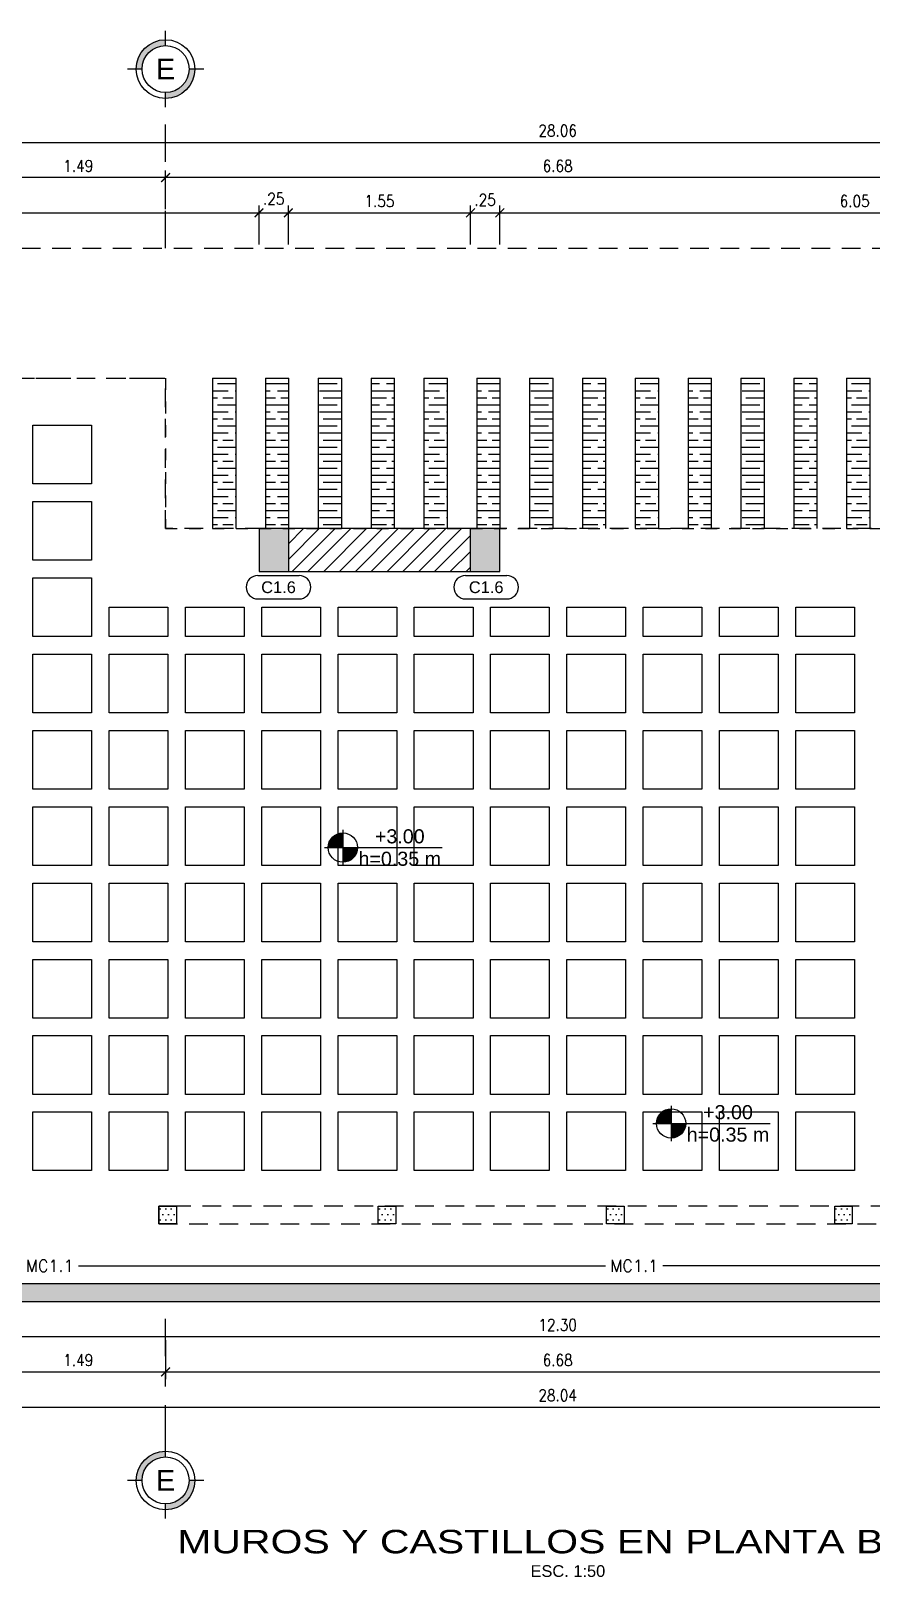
# Model space of a CAD drawing. Header units: millimetres. Extents: x -4.2 to 48.5, y -2.4 to 11.4.
# Drawn here: x 4.59 to 11.75, y -2.42 to 10.75 of the extents above; entities that cross this region are included whole.
import ezdxf
from ezdxf.enums import TextEntityAlignment as Align

# ---------------------------------------------------------------- set-up
doc = ezdxf.new("R2010")
doc.units = ezdxf.units.MM
doc.header["$LTSCALE"] = 0.05
for name, pattern in [('DASHDOT2', [12.7, 6.35, -3.175, 0, -3.175]), ('HIDDEN2', [4.7625, 3.175, -1.5875]), ('PLANTA BAJA$0$Proyecciones', [0.003, 0.002, -0.001])]:
    doc.linetypes.add(name, pattern=pattern)
for name, color, linetype in [('ACHURADO', 1, 'Continuous'), ('ACOTADO', 2, 'Continuous'), ('CANT_INVIS', 2, 'HIDDEN2'), ('EJES', 1, 'DASHDOT2'), ('PLANTA ALTA$0$CONT_CORTE', 2, 'HIDDEN2'), ('PLANTA ALTA$0$PRETIL', 2, 'HIDDEN2'), ('PLANTA BAJA$0$ACHURADO', 1, 'Continuous'), ('PLANTA BAJA$0$CANT_VIS', 3, 'Continuous'), ('PLANTA BAJA$0$CONT_CORTE', 4, 'Continuous'), ('PLANTA BAJA$0$LOSA', 254, 'Continuous'), ('TITULOS', 1, 'Continuous'), ('TXT_IND', 2, 'Continuous')]:
    doc.layers.add(name, color=color, linetype=linetype)
doc.styles.add('ACOTAMIENTOS', font='romans.shx', dxfattribs={"width": 0.85})
doc.styles.add('ARIAL', font='arial.ttf')
doc.styles.get("Standard").update_dxf_attribs({"font": 'romans.shx'})
doc.dimstyles.new('ACOTA_50', dxfattribs={"dimscale": 0.05, "dimtxt": 2, "dimasz": 1.5, "dimexe": 1.25, "dimexo": 0.625, "dimgap": 1, "dimtad": 1, "dimzin": 4, "dimdsep": 46, "dimtxsty": 'ACOTAMIENTOS', "dimblk1": 'ARCHTICK', "dimblk2": 'ARCHTICK', "dimsah": 1, "dimcen": 1.5, "dimclrd": 1, "dimclre": 1, "dimclrt": 256, "dimadec": 0, "dimazin": 0, "dimtfac": 1, "dimtofl": 0, "dimtmove": 2, "dimatfit": 3, "dimfxl": 0, "dimtolj": 1, "dimtzin": 0, "dimarcsym": 0})

# ---------------------------------------------------------------- blocks, each defined once
blk = doc.blocks.new('ETIQUETA')
at = {"layer": 'TXT_IND', "color": 3}
for p, q in [((-0.175, 0.2), (0.175, 0.2)), ((-0.175, 0), (0.175, 0))]:
    blk.add_line(p, q, dxfattribs=at)
for centre, start, end in [((-0.175, 0.1), 90, 270), ((0.175, 0.1), 270, 90)]:
    blk.add_arc(centre, 0.1, start, end, dxfattribs=at)
at = {"layer": 'TXT_IND', "color": 4, "style": 'ARIAL'}
blk.add_attdef('TEXTO', text='', height=0.1, dxfattribs=at).set_placement((0, 0.1), align=Align.MIDDLE_CENTER)
blk = doc.blocks.new('NIVEL-PLANTA')
at = {"layer": 'TXT_IND'}
for points in [[(-0.47, 0), (-0.345, 0), (-0.345, 0.125, 0.414214)], [(-0.345, -0.125, 0.414214), (-0.22, 0), (-0.345, 0)]]:
    blk.add_hatch(color=1, dxfattribs=at).paths.add_polyline_path(points)
for p, q in [((-0.345, 0.15), (-0.345, -0.15)), ((-0.5, 0), (0.5, 0)), ((-0.22, 0), (0.5, 0))]:
    blk.add_line(p, q, dxfattribs=at)
at = {"layer": 'TXT_IND', "color": 3}
blk.add_circle((-0.345, 0), 0.125, dxfattribs=at)
at = {"layer": 'TXT_IND', "style": 'ARIAL'}
blk.add_attdef('NIVEL', text='', height=0.12, dxfattribs=at).set_placement((0.14, 0), align=Align.BOTTOM_CENTER)
at = {"layer": 'TXT_IND', "style": 'ARIAL', "width": 0.95}
blk.add_attdef('PERALTE', text='', height=0.12, dxfattribs=at).set_placement((0.14, -0.191), align=Align.BOTTOM_CENTER)
blk = doc.blocks.new('EJE')
at = {"layer": 'EJES', "linetype": 'Continuous'}
for points in [[(-0.25, 0), (-0.2, 0, -0.414214), (0, 0.2), (0, 0.25, 0.414214)], [(0.25, 0), (0.2, 0, -0.414214), (0, -0.2), (0, -0.25, 0.414214)]]:
    blk.add_hatch(color=256, dxfattribs=at).paths.add_polyline_path(points)
at = {"layer": 'EJES', "color": 1, "linetype": 'Continuous'}
for p, q in [((0, 0.2), (0, 0.325)), ((-0.2, 0), (-0.325, 0)), ((0.325, 0), (0.2, 0)), ((0, -0.325), (0, -0.2))]:
    blk.add_line(p, q, dxfattribs=at)
at = {"layer": 'EJES', "color": 3, "linetype": 'Continuous'}
for radius in [0.25, 0.2]:
    blk.add_circle((0, 0), radius, dxfattribs=at)
at = {"layer": 'EJES', "color": 4, "linetype": 'Continuous', "style": 'ARIAL'}
blk.add_attdef('EJE', text='', height=0.175, dxfattribs=at).set_placement((0, 0), align=Align.MIDDLE_CENTER)
blk = doc.blocks.new('_ARCHTICK')
at = {"color": 0, "linetype": 'ByBlock', "const_width": 0.15}
blk.add_lwpolyline([(-0.5, -0.5), (0.5, 0.5)], dxfattribs=at)
blk = doc.blocks.new('*D108')
at = {"layer": 'ACOTADO', "color": 1, "lineweight": -2}
for p, q in [((0.042, -0.106), (0.042, -0.438)), ((12.343, -0.106), (12.343, -0.438)), ((0.042, -0.375), (12.343, -0.375))]:
    blk.add_line(p, q, dxfattribs=at)
at = {"layer": 'DEFPOINTS', "color": 0}
for p in [(0.042, -0.075), (12.343, -0.075), (12.343, -0.375)]:
    blk.add_point(p, dxfattribs=at)
at = {"layer": 'ACOTADO', "color": 1, "lineweight": -2, "xscale": 0.07500000000000001, "yscale": 0.07500000000000001, "zscale": 0.07500000000000001, "rotation": 180}
blk.add_blockref('_ARCHTICK', (0.042, -0.375), dxfattribs=at)
at = {"layer": 'ACOTADO', "color": 1, "lineweight": -2, "xscale": 0.07500000000000001, "yscale": 0.07500000000000001, "zscale": 0.07500000000000001}
blk.add_blockref('_ARCHTICK', (12.343, -0.375), dxfattribs=at)
at = {"layer": 'ACOTADO', "insert": (9.078, -0.275), "char_height": 0.1, "attachment_point": 5, "style": 'ACOTAMIENTOS'}
blk.add_mtext('\\A1;12.30', dxfattribs=at)
blk = doc.blocks.new('*D212')
at = {"layer": 'ACOTADO', "color": 1, "lineweight": -2}
for p, q in [((4.25, -0.406), (4.25, -0.738)), ((5.738, -0.406), (5.738, -0.738)), ((4.25, -0.675), (5.738, -0.675))]:
    blk.add_line(p, q, dxfattribs=at)
at = {"layer": 'DEFPOINTS', "color": 0}
for p in [(4.25, -0.375), (5.738, -0.375), (5.738, -0.675)]:
    blk.add_point(p, dxfattribs=at)
at = {"layer": 'ACOTADO', "color": 1, "lineweight": -2, "xscale": 0.07500000000000001, "yscale": 0.07500000000000001, "zscale": 0.07500000000000001, "rotation": 180}
blk.add_blockref('_ARCHTICK', (4.25, -0.675), dxfattribs=at)
at = {"layer": 'ACOTADO', "color": 1, "lineweight": -2, "xscale": 0.07500000000000001, "yscale": 0.07500000000000001, "zscale": 0.07500000000000001}
blk.add_blockref('_ARCHTICK', (5.738, -0.675), dxfattribs=at)
at = {"layer": 'ACOTADO', "insert": (4.994, -0.575), "char_height": 0.1, "attachment_point": 5, "style": 'ACOTAMIENTOS'}
blk.add_mtext('\\A1;1.49', dxfattribs=at)
blk = doc.blocks.new('*D213')
at = {"layer": 'ACOTADO', "color": 1, "lineweight": -2}
for p, q in [((5.738, -0.406), (5.738, -0.738)), ((12.418, -0.406), (12.418, -0.738)), ((5.738, -0.675), (12.418, -0.675))]:
    blk.add_line(p, q, dxfattribs=at)
at = {"layer": 'DEFPOINTS', "color": 0}
for p in [(5.738, -0.375), (12.418, -0.375), (12.418, -0.675)]:
    blk.add_point(p, dxfattribs=at)
at = {"layer": 'ACOTADO', "color": 1, "lineweight": -2, "xscale": 0.07500000000000001, "yscale": 0.07500000000000001, "zscale": 0.07500000000000001, "rotation": 180}
blk.add_blockref('_ARCHTICK', (5.738, -0.675), dxfattribs=at)
at = {"layer": 'ACOTADO', "color": 1, "lineweight": -2, "xscale": 0.07500000000000001, "yscale": 0.07500000000000001, "zscale": 0.07500000000000001}
blk.add_blockref('_ARCHTICK', (12.418, -0.675), dxfattribs=at)
at = {"layer": 'ACOTADO', "insert": (9.078, -0.575), "char_height": 0.1, "attachment_point": 5, "style": 'ACOTAMIENTOS'}
blk.add_mtext('\\A1;6.68', dxfattribs=at)
blk = doc.blocks.new('*D169')
at = {"layer": 'ACOTADO', "color": 1, "lineweight": -2}
for p, q in [((5.738, 9.229), (5.738, 9.56)), ((12.418, 9.498), (5.738, 9.498)), ((12.418, 9.229), (12.418, 9.56))]:
    blk.add_line(p, q, dxfattribs=at)
at = {"layer": 'DEFPOINTS', "color": 0}
for p in [(5.738, 9.498), (5.738, 9.198), (12.418, 9.198)]:
    blk.add_point(p, dxfattribs=at)
at = {"layer": 'ACOTADO', "color": 1, "lineweight": -2, "xscale": 0.07500000000000001, "yscale": 0.07500000000000001, "zscale": 0.07500000000000001, "rotation": 180}
blk.add_blockref('_ARCHTICK', (5.738, 9.498), dxfattribs=at)
at = {"layer": 'ACOTADO', "color": 1, "lineweight": -2, "xscale": 0.07500000000000001, "yscale": 0.07500000000000001, "zscale": 0.07500000000000001}
blk.add_blockref('_ARCHTICK', (12.418, 9.498), dxfattribs=at)
at = {"layer": 'ACOTADO', "insert": (9.078, 9.598), "char_height": 0.1, "attachment_point": 5, "style": 'ACOTAMIENTOS'}
blk.add_mtext('\\A1;6.68', dxfattribs=at)
blk = doc.blocks.new('*D170')
at = {"layer": 'ACOTADO', "color": 1, "lineweight": -2}
for p, q in [((4.25, 9.229), (4.25, 9.56)), ((5.738, 9.498), (4.25, 9.498)), ((5.738, 9.229), (5.738, 9.56))]:
    blk.add_line(p, q, dxfattribs=at)
at = {"layer": 'DEFPOINTS', "color": 0}
for p in [(4.25, 9.498), (4.25, 9.198), (5.738, 9.198)]:
    blk.add_point(p, dxfattribs=at)
at = {"layer": 'ACOTADO', "color": 1, "lineweight": -2, "xscale": 0.07500000000000001, "yscale": 0.07500000000000001, "zscale": 0.07500000000000001, "rotation": 180}
blk.add_blockref('_ARCHTICK', (4.25, 9.498), dxfattribs=at)
at = {"layer": 'ACOTADO', "color": 1, "lineweight": -2, "xscale": 0.07500000000000001, "yscale": 0.07500000000000001, "zscale": 0.07500000000000001}
blk.add_blockref('_ARCHTICK', (5.738, 9.498), dxfattribs=at)
at = {"layer": 'ACOTADO', "insert": (4.994, 9.598), "char_height": 0.1, "attachment_point": 5, "style": 'ACOTAMIENTOS'}
blk.add_mtext('\\A1;1.49', dxfattribs=at)
blk = doc.blocks.new('*D187')
at = {"layer": 'ACOTADO', "color": 1, "lineweight": -2}
for p, q in [((-2.301, 9.529), (-2.301, 9.86)), ((-2.301, 9.798), (25.756, 9.798)), ((25.756, 9.529), (25.756, 9.86))]:
    blk.add_line(p, q, dxfattribs=at)
at = {"layer": 'DEFPOINTS', "color": 0}
for p in [(25.756, 9.798), (-2.301, 9.498), (25.756, 9.498)]:
    blk.add_point(p, dxfattribs=at)
at = {"layer": 'ACOTADO', "color": 1, "lineweight": -2, "xscale": 0.07500000000000001, "yscale": 0.07500000000000001, "zscale": 0.07500000000000001, "rotation": 180}
blk.add_blockref('_ARCHTICK', (-2.301, 9.798), dxfattribs=at)
at = {"layer": 'ACOTADO', "color": 1, "lineweight": -2, "xscale": 0.07500000000000001, "yscale": 0.07500000000000001, "zscale": 0.07500000000000001}
blk.add_blockref('_ARCHTICK', (25.756, 9.798), dxfattribs=at)
at = {"layer": 'ACOTADO', "insert": (9.078, 9.898), "char_height": 0.1, "attachment_point": 5, "style": 'ACOTAMIENTOS'}
blk.add_mtext('\\A1;28.06', dxfattribs=at)
blk = doc.blocks.new('*D189')
at = {"layer": 'ACOTADO', "color": 1, "lineweight": -2}
for p, q in [((-2.301, -0.706), (-2.301, -1.038)), ((25.738, -0.706), (25.738, -1.038)), ((-2.301, -0.975), (25.738, -0.975))]:
    blk.add_line(p, q, dxfattribs=at)
at = {"layer": 'DEFPOINTS', "color": 0}
for p in [(-2.301, -0.675), (25.738, -0.675), (25.738, -0.975)]:
    blk.add_point(p, dxfattribs=at)
at = {"layer": 'ACOTADO', "color": 1, "lineweight": -2, "xscale": 0.07500000000000001, "yscale": 0.07500000000000001, "zscale": 0.07500000000000001, "rotation": 180}
blk.add_blockref('_ARCHTICK', (-2.301, -0.975), dxfattribs=at)
at = {"layer": 'ACOTADO', "color": 1, "lineweight": -2, "xscale": 0.07500000000000001, "yscale": 0.07500000000000001, "zscale": 0.07500000000000001}
blk.add_blockref('_ARCHTICK', (25.738, -0.975), dxfattribs=at)
at = {"layer": 'ACOTADO', "insert": (9.078, -0.875), "char_height": 0.1, "attachment_point": 5, "style": 'ACOTAMIENTOS'}
blk.add_mtext('\\A1;28.04', dxfattribs=at)
blk = doc.blocks.new('*D196')
at = {"layer": 'ACOTADO', "color": 1, "lineweight": -2}
for p, q in [((0.632, 8.929), (0.632, 9.26)), ((6.534, 8.929), (6.534, 9.26)), ((0.632, 9.198), (6.534, 9.198))]:
    blk.add_line(p, q, dxfattribs=at)
at = {"layer": 'DEFPOINTS', "color": 0}
for p in [(6.534, 9.198), (0.632, 8.898), (6.534, 8.898)]:
    blk.add_point(p, dxfattribs=at)
at = {"layer": 'ACOTADO', "color": 1, "lineweight": -2, "xscale": 0.07500000000000001, "yscale": 0.07500000000000001, "zscale": 0.07500000000000001, "rotation": 180}
blk.add_blockref('_ARCHTICK', (0.632, 9.198), dxfattribs=at)
at = {"layer": 'ACOTADO', "color": 1, "lineweight": -2, "xscale": 0.07500000000000001, "yscale": 0.07500000000000001, "zscale": 0.07500000000000001}
blk.add_blockref('_ARCHTICK', (6.534, 9.198), dxfattribs=at)
at = {"layer": 'ACOTADO', "insert": (3.583, 9.298), "char_height": 0.1, "attachment_point": 5, "style": 'ACOTAMIENTOS'}
blk.add_mtext('\\A1;5.90', dxfattribs=at)
blk = doc.blocks.new('*D197')
at = {"layer": 'ACOTADO', "color": 1, "lineweight": -2}
for p, q in [((6.534, 8.929), (6.534, 9.26)), ((6.784, 8.929), (6.784, 9.26)), ((6.534, 9.198), (6.784, 9.198))]:
    blk.add_line(p, q, dxfattribs=at)
at = {"layer": 'DEFPOINTS', "color": 0}
for p in [(6.784, 9.198), (6.534, 8.898), (6.784, 8.898)]:
    blk.add_point(p, dxfattribs=at)
at = {"layer": 'ACOTADO', "color": 1, "lineweight": -2, "xscale": 0.07500000000000001, "yscale": 0.07500000000000001, "zscale": 0.07500000000000001, "rotation": 180}
blk.add_blockref('_ARCHTICK', (6.534, 9.198), dxfattribs=at)
at = {"layer": 'ACOTADO', "color": 1, "lineweight": -2, "xscale": 0.07500000000000001, "yscale": 0.07500000000000001, "zscale": 0.07500000000000001}
blk.add_blockref('_ARCHTICK', (6.784, 9.198), dxfattribs=at)
at = {"layer": 'ACOTADO', "insert": (6.659, 9.318), "char_height": 0.1, "attachment_point": 5, "style": 'ACOTAMIENTOS'}
blk.add_mtext('\\A1;.25', dxfattribs=at)
blk = doc.blocks.new('*D198')
at = {"layer": 'ACOTADO', "color": 1, "lineweight": -2}
for p, q in [((6.784, 8.929), (6.784, 9.26)), ((8.335, 8.929), (8.335, 9.26)), ((6.784, 9.198), (8.335, 9.198))]:
    blk.add_line(p, q, dxfattribs=at)
at = {"layer": 'DEFPOINTS', "color": 0}
for p in [(8.335, 9.198), (6.784, 8.898), (8.335, 8.898)]:
    blk.add_point(p, dxfattribs=at)
at = {"layer": 'ACOTADO', "color": 1, "lineweight": -2, "xscale": 0.07500000000000001, "yscale": 0.07500000000000001, "zscale": 0.07500000000000001, "rotation": 180}
blk.add_blockref('_ARCHTICK', (6.784, 9.198), dxfattribs=at)
at = {"layer": 'ACOTADO', "color": 1, "lineweight": -2, "xscale": 0.07500000000000001, "yscale": 0.07500000000000001, "zscale": 0.07500000000000001}
blk.add_blockref('_ARCHTICK', (8.335, 9.198), dxfattribs=at)
at = {"layer": 'ACOTADO', "insert": (7.56, 9.298), "char_height": 0.1, "attachment_point": 5, "style": 'ACOTAMIENTOS'}
blk.add_mtext('\\A1;1.55', dxfattribs=at)
blk = doc.blocks.new('*D222')
at = {"layer": 'ACOTADO', "color": 1, "lineweight": -2}
for p, q in [((8.335, 8.929), (8.335, 9.26)), ((8.585, 8.929), (8.585, 9.26)), ((8.335, 9.198), (8.585, 9.198))]:
    blk.add_line(p, q, dxfattribs=at)
at = {"layer": 'DEFPOINTS', "color": 0}
for p in [(8.585, 9.198), (8.335, 8.898), (8.585, 8.898)]:
    blk.add_point(p, dxfattribs=at)
at = {"layer": 'ACOTADO', "color": 1, "lineweight": -2, "xscale": 0.07500000000000001, "yscale": 0.07500000000000001, "zscale": 0.07500000000000001, "rotation": 180}
blk.add_blockref('_ARCHTICK', (8.335, 9.198), dxfattribs=at)
at = {"layer": 'ACOTADO', "color": 1, "lineweight": -2, "xscale": 0.07500000000000001, "yscale": 0.07500000000000001, "zscale": 0.07500000000000001}
blk.add_blockref('_ARCHTICK', (8.585, 9.198), dxfattribs=at)
at = {"layer": 'ACOTADO', "insert": (8.46, 9.309), "char_height": 0.1, "attachment_point": 5, "style": 'ACOTAMIENTOS'}
blk.add_mtext('\\A1;.25', dxfattribs=at)
blk = doc.blocks.new('*D223')
at = {"layer": 'ACOTADO', "color": 1, "lineweight": -2}
for p, q in [((8.585, 8.929), (8.585, 9.26)), ((14.632, 8.929), (14.632, 9.26)), ((8.585, 9.198), (14.632, 9.198))]:
    blk.add_line(p, q, dxfattribs=at)
at = {"layer": 'DEFPOINTS', "color": 0}
for p in [(14.632, 9.198), (8.585, 8.898), (14.632, 8.898)]:
    blk.add_point(p, dxfattribs=at)
at = {"layer": 'ACOTADO', "color": 1, "lineweight": -2, "xscale": 0.07500000000000001, "yscale": 0.07500000000000001, "zscale": 0.07500000000000001, "rotation": 180}
blk.add_blockref('_ARCHTICK', (8.585, 9.198), dxfattribs=at)
at = {"layer": 'ACOTADO', "color": 1, "lineweight": -2, "xscale": 0.07500000000000001, "yscale": 0.07500000000000001, "zscale": 0.07500000000000001}
blk.add_blockref('_ARCHTICK', (14.632, 9.198), dxfattribs=at)
at = {"layer": 'ACOTADO', "insert": (11.608, 9.298), "char_height": 0.1, "attachment_point": 5, "style": 'ACOTAMIENTOS'}
blk.add_mtext('\\A1;6.05', dxfattribs=at)
blk = doc.blocks.new('Titulos')
at = {"layer": 'TITULOS', "color": 1, "style": 'ARIAL', "width": 1.25}
blk.add_attdef('TITULO_1', text='', height=0.2, dxfattribs=at).set_placement((0, 0.25), align=Align.MIDDLE_CENTER)
at = {"layer": 'TITULOS', "style": 'ARIAL', "width": 1.25}
blk.add_attdef('TITULO_2', text='', height=0.2, dxfattribs=at).set_placement((0, 0), align=Align.MIDDLE_CENTER)
at = {"layer": 'TITULOS', "color": 2, "width": 1.25}
for tag, p in [('ESCALA_1', (0, -0.25)), ('ESCALA_2', (0, -0.408))]:
    blk.add_attdef(tag, text='', height=0.1, dxfattribs=at).set_placement(p, align=Align.MIDDLE_CENTER)
blk = doc.blocks.new('mc1.1')
at = {"layer": 'TXT_IND', "color": 1, "linetype": 'Continuous'}
for p, q in [((-20.149, 0), (-15.66, 0)), ((-11.527, 0), (-15.17, 0))]:
    blk.add_line(p, q, dxfattribs=at)
at = {"layer": 'TXT_IND', "linetype": 'Continuous', "char_height": 0.1, "attachment_point": 5}
for insert in [(-20.394, 0), (-15.415, 0)]:
    blk.add_mtext('\\A1;MC1.1', dxfattribs=dict(at, insert=insert))

msp = doc.modelspace()

# ---------------------------------------------------------------- hatches: boundary and pattern name
at = {"layer": 'PLANTA ALTA$0$PRETIL'}
h = msp.add_hatch(dxfattribs=at)
h.set_pattern_fill('DOTS', color=256, scale=0.03)
h.paths.add_polyline_path([(5.831, 0.736), (5.681, 0.736), (5.681, 0.586), (5.831, 0.586)])
h = msp.add_hatch(dxfattribs=at)
h.set_pattern_fill('DOTS', color=256, scale=0.03)
h.set_pattern_definition([(0, (1.869, -7e-15), (0.0238125, 0.047625), [0, -0.047625])])
h.paths.add_polyline_path([(7.7, 0.736), (7.55, 0.736), (7.55, 0.586), (7.7, 0.586)])
h = msp.add_hatch(dxfattribs=at)
h.set_pattern_fill('DOTS', color=256, scale=0.03)
h.set_pattern_definition([(0, (3.812996, -7e-15), (0.0238125, 0.047625), [0, -0.047625])])
h.paths.add_polyline_path([(9.644, 0.736), (9.494, 0.736), (9.494, 0.586), (9.644, 0.586)])
h = msp.add_hatch(dxfattribs=at)
h.set_pattern_fill('DOTS', color=256, scale=0.03)
h.set_pattern_definition([(0, (5.756993, -7e-15), (0.0238125, 0.047625), [0, -0.047625])])
h.paths.add_polyline_path([(11.588, 0.736), (11.438, 0.736), (11.438, 0.586), (11.588, 0.586)])
at = {"layer": 'PLANTA BAJA$0$ACHURADO'}
h = msp.add_hatch(dxfattribs=at)
h.set_pattern_fill('GOST_WOOD', color=256, scale=0.03, angle=90)
h.paths.add_polyline_path([(6.339, 7.79), (6.139, 7.79), (6.139, 6.508), (6.339, 6.508)])
h = msp.add_hatch(dxfattribs=at)
h.set_pattern_fill('GOST_WOOD', color=256, scale=0.03, angle=90)
h.paths.add_polyline_path([(6.789, 7.79), (6.589, 7.79), (6.589, 6.508), (6.789, 6.508)])
h = msp.add_hatch(dxfattribs=at)
h.set_pattern_fill('GOST_WOOD', color=256, scale=0.03, angle=90)
h.paths.add_polyline_path([(7.239, 7.79), (7.039, 7.79), (7.039, 6.508), (7.239, 6.508)])
h = msp.add_hatch(dxfattribs=at)
h.set_pattern_fill('GOST_WOOD', color=256, scale=0.03, angle=90)
h.paths.add_polyline_path([(7.689, 7.79), (7.489, 7.79), (7.489, 6.508), (7.689, 6.508)])
h = msp.add_hatch(dxfattribs=at)
h.set_pattern_fill('GOST_WOOD', color=256, scale=0.03, angle=90)
h.paths.add_polyline_path([(8.139, 7.79), (7.939, 7.79), (7.939, 6.508), (8.139, 6.508)])
h.paths.add_polyline_path([(8.589, 7.79), (8.389, 7.79), (8.389, 6.508), (8.589, 6.508)])
h = msp.add_hatch(dxfattribs=at)
h.set_pattern_fill('GOST_WOOD', color=256, scale=0.03, angle=90)
h.paths.add_polyline_path([(9.039, 7.79), (8.839, 7.79), (8.839, 6.508), (9.039, 6.508)])
h = msp.add_hatch(dxfattribs=at)
h.set_pattern_fill('GOST_WOOD', color=256, scale=0.03, angle=90)
h.paths.add_polyline_path([(9.489, 7.79), (9.289, 7.79), (9.289, 6.508), (9.489, 6.508)])
h = msp.add_hatch(dxfattribs=at)
h.set_pattern_fill('GOST_WOOD', color=256, scale=0.03, angle=90)
h.paths.add_polyline_path([(9.939, 7.79), (9.739, 7.79), (9.739, 6.508), (9.939, 6.508)])
h = msp.add_hatch(dxfattribs=at)
h.set_pattern_fill('GOST_WOOD', color=256, scale=0.03, angle=90)
h.paths.add_polyline_path([(10.389, 7.79), (10.189, 7.79), (10.189, 6.508), (10.389, 6.508)])
h = msp.add_hatch(dxfattribs=at)
h.set_pattern_fill('GOST_WOOD', color=256, scale=0.03, angle=90)
h.paths.add_polyline_path([(10.839, 7.79), (10.639, 7.79), (10.639, 6.508), (10.839, 6.508)])
h = msp.add_hatch(dxfattribs=at)
h.set_pattern_fill('GOST_WOOD', color=256, scale=0.03, angle=90)
h.paths.add_polyline_path([(11.289, 7.79), (11.089, 7.79), (11.089, 6.508), (11.289, 6.508)])
h = msp.add_hatch(dxfattribs=at)
h.set_pattern_fill('GOST_WOOD', color=256, scale=0.03, angle=90)
h.paths.add_polyline_path([(11.739, 7.79), (11.539, 7.79), (11.539, 6.508), (11.739, 6.508)])
h = msp.add_hatch(color=252, dxfattribs=at)
h.dxf.hatch_style = 1
h.paths.add_polyline_path([(24.98, 7.382), (24.949, 7.404), (24.846, 7.394), (25.485, 1.314), (25.489, 1.31), (25.485, 1.309), (25.615, 0.075), (24.455, 0.075), (23.322, 0.075), (23.305, 0.24), (23.156, 0.224), (23.171, 0.075), (20.058, 0.075), (20.058, 0.225), (19.908, 0.225), (19.908, 0.075), (16.204, 0.075), (16.204, 0.225), (16.054, 0.225), (16.054, 0.075), (12.493, 0.075), (12.493, 0.736), (12.343, 0.736), (12.343, 0.075), (0.042, 0.075), (0.042, 0.736), (-0.108, 0.736), (-0.108, -0.075), (25.675, -0.075), (25.763, -0.066)])
h = msp.add_hatch(color=252, dxfattribs=at)
h.dxf.hatch_style = 1
h.paths.add_polyline_path([(6.784, 6.508), (6.534, 6.508), (6.534, 6.143), (6.784, 6.143)])
h = msp.add_hatch(dxfattribs=at)
h.set_pattern_fill('ANSI31', color=256, scale=0.03)
h.paths.add_polyline_path([(8.335, 6.508), (6.784, 6.508), (6.784, 6.143), (8.335, 6.143)])
h = msp.add_hatch(color=252, dxfattribs=at)
h.dxf.hatch_style = 1
h.paths.add_polyline_path([(8.585, 6.508), (8.335, 6.508), (8.335, 6.143), (8.585, 6.143)])

# ---------------------------------------------------------------- linework, layer by layer
at = {"layer": 'CANT_INVIS', "color": 6}
msp.add_lwpolyline([(0.632, 8.898), (14.632, 8.898)], dxfattribs=at)
msp.add_lwpolyline([(0.632, 8.898), (14.632, 8.898)], dxfattribs=at)
at = {"layer": 'EJES'}
for p, q in [((5.738, 8.898), (5.738, 10.098)), ((5.738, -1.275), (5.738, -0.075))]:
    msp.add_line(p, q, dxfattribs=at)
at = {"layer": 'PLANTA ALTA$0$CONT_CORTE'}
for p, q in [((13.457, 0.736), (5.681, 0.736)), ((5.681, 0.736), (5.681, 0.586)), ((5.831, 0.736), (5.681, 0.736)), ((5.681, 0.586), (13.457, 0.586))]:
    msp.add_line(p, q, dxfattribs=at)
for points in [[(5.681, 0.736), (5.831, 0.736), (5.831, 0.586), (5.681, 0.586)], [(7.55, 0.736), (7.7, 0.736), (7.7, 0.586), (7.55, 0.586)], [(9.494, 0.736), (9.644, 0.736), (9.644, 0.586), (9.494, 0.586)], [(11.438, 0.736), (11.588, 0.736), (11.588, 0.586), (11.438, 0.586)]]:
    msp.add_lwpolyline(points, close=True, dxfattribs=at)
at = {"layer": 'PLANTA ALTA$0$PRETIL'}
for p, q in [((15.114, 6.508), (5.738, 6.508)), ((-2.151, -0.075), (15.114, -0.075))]:
    msp.add_line(p, q, dxfattribs=at)
for points in [[(0.582, 7.79), (5.738, 7.79)], [(5.738, 6.508), (5.738, 7.79)]]:
    msp.add_lwpolyline(points, dxfattribs=at)
at = {"layer": 'PLANTA BAJA$0$CANT_VIS', "color": 6}
for p, q in [((6.139, 7.79), (6.339, 7.79)), ((6.139, 7.79), (6.139, 6.508)), ((6.339, 6.508), (6.339, 7.79)), ((6.589, 7.79), (6.789, 7.79)), ((6.589, 7.79), (6.589, 6.508)), ((6.789, 6.508), (6.789, 7.79)), ((7.039, 7.79), (7.239, 7.79)), ((7.039, 7.79), (7.039, 6.508)), ((7.239, 6.508), (7.239, 7.79)), ((7.489, 7.79), (7.689, 7.79)), ((7.489, 7.79), (7.489, 6.508)), ((7.689, 6.508), (7.689, 7.79)), ((7.939, 7.79), (8.139, 7.79)), ((7.939, 7.79), (7.939, 6.508)), ((8.139, 6.508), (8.139, 7.79)), ((8.389, 7.79), (8.589, 7.79)), ((8.389, 7.79), (8.389, 6.508)), ((8.589, 6.508), (8.589, 7.79)), ((8.839, 7.79), (9.039, 7.79)), ((8.839, 7.79), (8.839, 6.508)), ((9.039, 6.508), (9.039, 7.79)), ((9.289, 7.79), (9.489, 7.79)), ((9.289, 7.79), (9.289, 6.508)), ((9.489, 6.508), (9.489, 7.79)), ((9.739, 7.79), (9.939, 7.79)), ((9.739, 7.79), (9.739, 6.508)), ((9.939, 6.508), (9.939, 7.79)), ((10.189, 7.79), (10.389, 7.79)), ((10.189, 7.79), (10.189, 6.508)), ((10.389, 6.508), (10.389, 7.79)), ((10.639, 7.79), (10.839, 7.79)), ((10.639, 7.79), (10.639, 6.508)), ((10.839, 6.508), (10.839, 7.79)), ((11.089, 7.79), (11.289, 7.79)), ((11.089, 7.79), (11.089, 6.508)), ((11.289, 6.508), (11.289, 7.79)), ((11.539, 7.79), (11.739, 7.79)), ((11.539, 7.79), (11.539, 6.508)), ((11.739, 6.508), (11.739, 7.79)), ((8.585, 6.508), (6.534, 6.508))]:
    msp.add_line(p, q, dxfattribs=at)
at = {"layer": 'PLANTA BAJA$0$CANT_VIS', "linetype": 'PLANTA BAJA$0$Proyecciones'}
msp.add_lwpolyline([(0.632, 7.79), (5.738, 7.79), (5.738, 6.508), (14.632, 6.508)], dxfattribs=at)
at = {"layer": 'PLANTA BAJA$0$CONT_CORTE'}
for p, q in [((6.534, 6.508), (6.534, 6.143)), ((6.784, 6.508), (6.784, 6.143)), ((8.335, 6.143), (8.335, 6.508)), ((8.585, 6.143), (8.585, 6.508)), ((6.534, 6.143), (8.585, 6.143)), ((12.343, 0.075), (0.042, 0.075)), ((-0.108, -0.075), (25.675, -0.075))]:
    msp.add_line(p, q, dxfattribs=at)
at = {"layer": 'PLANTA BAJA$0$LOSA', "color": 1}
for points in [[(5.107, 7.389), (5.107, 6.889), (4.607, 6.889), (4.607, 7.389)], [(5.107, 6.739), (5.107, 6.239), (4.607, 6.239), (4.607, 6.739)], [(5.107, 6.089), (5.107, 5.589), (4.607, 5.589), (4.607, 6.089)], [(5.757, 5.839), (5.757, 5.589), (5.257, 5.589), (5.257, 5.839)], [(6.407, 5.839), (6.407, 5.589), (5.907, 5.589), (5.907, 5.839)], [(7.057, 5.839), (7.057, 5.589), (6.557, 5.589), (6.557, 5.839)], [(7.707, 5.839), (7.707, 5.589), (7.207, 5.589), (7.207, 5.839)], [(8.357, 5.839), (8.357, 5.589), (7.857, 5.589), (7.857, 5.839)], [(9.007, 5.839), (9.007, 5.589), (8.507, 5.589), (8.507, 5.839)], [(9.657, 5.839), (9.657, 5.589), (9.157, 5.589), (9.157, 5.839)], [(10.307, 5.839), (10.307, 5.589), (9.807, 5.589), (9.807, 5.839)], [(10.957, 5.839), (10.957, 5.589), (10.457, 5.589), (10.457, 5.839)], [(11.607, 5.839), (11.607, 5.589), (11.107, 5.589), (11.107, 5.839)], [(5.107, 5.439), (5.107, 4.939), (4.607, 4.939), (4.607, 5.439)], [(5.757, 5.439), (5.757, 4.939), (5.257, 4.939), (5.257, 5.439)], [(6.407, 5.439), (6.407, 4.939), (5.907, 4.939), (5.907, 5.439)], [(7.057, 5.439), (7.057, 4.939), (6.557, 4.939), (6.557, 5.439)], [(7.707, 5.439), (7.707, 4.939), (7.207, 4.939), (7.207, 5.439)], [(8.357, 5.439), (8.357, 4.939), (7.857, 4.939), (7.857, 5.439)], [(9.007, 5.439), (9.007, 4.939), (8.507, 4.939), (8.507, 5.439)], [(9.657, 5.439), (9.657, 4.939), (9.157, 4.939), (9.157, 5.439)], [(10.307, 5.439), (10.307, 4.939), (9.807, 4.939), (9.807, 5.439)], [(10.957, 5.439), (10.957, 4.939), (10.457, 4.939), (10.457, 5.439)], [(11.607, 5.439), (11.607, 4.939), (11.107, 4.939), (11.107, 5.439)], [(5.107, 4.789), (5.107, 4.289), (4.607, 4.289), (4.607, 4.789)], [(5.757, 4.789), (5.757, 4.289), (5.257, 4.289), (5.257, 4.789)], [(6.407, 4.789), (6.407, 4.289), (5.907, 4.289), (5.907, 4.789)], [(7.057, 4.789), (7.057, 4.289), (6.557, 4.289), (6.557, 4.789)], [(7.707, 4.789), (7.707, 4.289), (7.207, 4.289), (7.207, 4.789)], [(8.357, 4.789), (8.357, 4.289), (7.857, 4.289), (7.857, 4.789)], [(9.007, 4.789), (9.007, 4.289), (8.507, 4.289), (8.507, 4.789)], [(9.657, 4.789), (9.657, 4.289), (9.157, 4.289), (9.157, 4.789)], [(10.307, 4.789), (10.307, 4.289), (9.807, 4.289), (9.807, 4.789)], [(10.957, 4.789), (10.957, 4.289), (10.457, 4.289), (10.457, 4.789)], [(11.607, 4.789), (11.607, 4.289), (11.107, 4.289), (11.107, 4.789)], [(5.107, 4.139), (5.107, 3.639), (4.607, 3.639), (4.607, 4.139)], [(5.757, 4.139), (5.757, 3.639), (5.257, 3.639), (5.257, 4.139)], [(6.407, 4.139), (6.407, 3.639), (5.907, 3.639), (5.907, 4.139)], [(7.057, 4.139), (7.057, 3.639), (6.557, 3.639), (6.557, 4.139)], [(7.707, 4.139), (7.707, 3.639), (7.207, 3.639), (7.207, 4.139)], [(8.357, 4.139), (8.357, 3.639), (7.857, 3.639), (7.857, 4.139)], [(9.007, 4.139), (9.007, 3.639), (8.507, 3.639), (8.507, 4.139)], [(9.657, 4.139), (9.657, 3.639), (9.157, 3.639), (9.157, 4.139)], [(10.307, 4.139), (10.307, 3.639), (9.807, 3.639), (9.807, 4.139)], [(10.957, 4.139), (10.957, 3.639), (10.457, 3.639), (10.457, 4.139)], [(11.607, 4.139), (11.607, 3.639), (11.107, 3.639), (11.107, 4.139)], [(5.107, 3.489), (5.107, 2.989), (4.607, 2.989), (4.607, 3.489)], [(5.757, 3.489), (5.757, 2.989), (5.257, 2.989), (5.257, 3.489)], [(6.407, 3.489), (6.407, 2.989), (5.907, 2.989), (5.907, 3.489)], [(7.057, 3.489), (7.057, 2.989), (6.557, 2.989), (6.557, 3.489)], [(7.707, 3.489), (7.707, 2.989), (7.207, 2.989), (7.207, 3.489)], [(8.357, 3.489), (8.357, 2.989), (7.857, 2.989), (7.857, 3.489)], [(9.007, 3.489), (9.007, 2.989), (8.507, 2.989), (8.507, 3.489)], [(9.657, 3.489), (9.657, 2.989), (9.157, 2.989), (9.157, 3.489)], [(10.307, 3.489), (10.307, 2.989), (9.807, 2.989), (9.807, 3.489)], [(10.957, 3.489), (10.957, 2.989), (10.457, 2.989), (10.457, 3.489)], [(11.607, 3.489), (11.607, 2.989), (11.107, 2.989), (11.107, 3.489)], [(5.107, 2.839), (5.107, 2.339), (4.607, 2.339), (4.607, 2.839)], [(5.757, 2.839), (5.757, 2.339), (5.257, 2.339), (5.257, 2.839)], [(6.407, 2.839), (6.407, 2.339), (5.907, 2.339), (5.907, 2.839)], [(7.057, 2.839), (7.057, 2.339), (6.557, 2.339), (6.557, 2.839)], [(7.707, 2.839), (7.707, 2.339), (7.207, 2.339), (7.207, 2.839)], [(8.357, 2.839), (8.357, 2.339), (7.857, 2.339), (7.857, 2.839)], [(9.007, 2.839), (9.007, 2.339), (8.507, 2.339), (8.507, 2.839)], [(9.657, 2.839), (9.657, 2.339), (9.157, 2.339), (9.157, 2.839)], [(10.307, 2.839), (10.307, 2.339), (9.807, 2.339), (9.807, 2.839)], [(10.957, 2.839), (10.957, 2.339), (10.457, 2.339), (10.457, 2.839)], [(11.607, 2.839), (11.607, 2.339), (11.107, 2.339), (11.107, 2.839)], [(5.107, 2.189), (5.107, 1.689), (4.607, 1.689), (4.607, 2.189)], [(5.757, 2.189), (5.757, 1.689), (5.257, 1.689), (5.257, 2.189)], [(6.407, 2.189), (6.407, 1.689), (5.907, 1.689), (5.907, 2.189)], [(7.057, 2.189), (7.057, 1.689), (6.557, 1.689), (6.557, 2.189)], [(7.707, 2.189), (7.707, 1.689), (7.207, 1.689), (7.207, 2.189)], [(8.357, 2.189), (8.357, 1.689), (7.857, 1.689), (7.857, 2.189)], [(9.007, 2.189), (9.007, 1.689), (8.507, 1.689), (8.507, 2.189)], [(9.657, 2.189), (9.657, 1.689), (9.157, 1.689), (9.157, 2.189)], [(10.307, 2.189), (10.307, 1.689), (9.807, 1.689), (9.807, 2.189)], [(10.957, 2.189), (10.957, 1.689), (10.457, 1.689), (10.457, 2.189)], [(11.607, 2.189), (11.607, 1.689), (11.107, 1.689), (11.107, 2.189)], [(5.107, 1.539), (5.107, 1.039), (4.607, 1.039), (4.607, 1.539)], [(5.757, 1.539), (5.757, 1.039), (5.257, 1.039), (5.257, 1.539)], [(6.407, 1.539), (6.407, 1.039), (5.907, 1.039), (5.907, 1.539)], [(7.057, 1.539), (7.057, 1.039), (6.557, 1.039), (6.557, 1.539)], [(7.707, 1.539), (7.707, 1.039), (7.207, 1.039), (7.207, 1.539)], [(8.357, 1.539), (8.357, 1.039), (7.857, 1.039), (7.857, 1.539)], [(9.007, 1.539), (9.007, 1.039), (8.507, 1.039), (8.507, 1.539)], [(9.657, 1.539), (9.657, 1.039), (9.157, 1.039), (9.157, 1.539)], [(10.307, 1.539), (10.307, 1.039), (9.807, 1.039), (9.807, 1.539)], [(10.957, 1.539), (10.957, 1.039), (10.457, 1.039), (10.457, 1.539)], [(11.607, 1.539), (11.607, 1.039), (11.107, 1.039), (11.107, 1.539)]]:
    msp.add_lwpolyline(points, close=True, dxfattribs=at)

# ---------------------------------------------------------------- block references
at = {"layer": 'ACHURADO'}
msp.add_blockref('mc1.1', (25.145, 0.228), dxfattribs=at)
at = {"layer": 'EJES'}
for p in [(5.738, 10.423), (5.738, -1.6)]:
    msp.add_blockref('EJE', p, dxfattribs=at).add_auto_attribs({'EJE': 'E'})
at = {"layer": 'TITULOS'}
ref = msp.add_blockref('Titulos', (9.165, -2.121), dxfattribs=at)
ref.add_attrib('TITULO_2', 'MUROS Y CASTILLOS EN PLANTA BAJA', dxfattribs={"height": 0.2, "style": 'ARIAL', "width": 1.25}).set_placement((9.165, -2.121), align=Align.MIDDLE_CENTER)
ref.add_attrib('ESCALA_1', 'ESC. 1:50', dxfattribs={"color": 2, "height": 0.1, "style": 'ARIAL'}).set_placement((9.165, -2.372), align=Align.MIDDLE_CENTER)
at = {"layer": 'TXT_IND'}
for p in [(6.7, 5.909), (8.469, 5.909)]:
    msp.add_blockref('ETIQUETA', p, dxfattribs=at).add_auto_attribs({'TEXTO': 'C1.6'})
ref = msp.add_blockref('NIVEL-PLANTA', (7.593, 3.791), dxfattribs=at)
ref.add_attrib('NIVEL', '+3.00', dxfattribs={"height": 0.12, "style": 'ARIAL'}).set_placement((7.733, 3.791), align=Align.BOTTOM_CENTER)
ref.add_attrib('PERALTE', 'h=0.35 m', dxfattribs={"height": 0.12, "style": 'ARIAL'}).set_placement((7.733, 3.6), align=Align.BOTTOM_CENTER)
ref = msp.add_blockref('NIVEL-PLANTA', (10.389, 1.441), dxfattribs=at)
ref.add_attrib('NIVEL', '+3.00', dxfattribs={"height": 0.12, "style": 'ARIAL'}).set_placement((10.529, 1.441), align=Align.BOTTOM_CENTER)
ref.add_attrib('PERALTE', 'h=0.35 m', dxfattribs={"height": 0.12, "style": 'ARIAL'}).set_placement((10.529, 1.25), align=Align.BOTTOM_CENTER)

# ---------------------------------------------------------------- dimensions: what is measured, and where the dimension line sits
at = {"layer": 'ACOTADO'}
for base, p1, p2, picture, middle in [((25.756, 9.798), (-2.301, 9.498), (25.756, 9.498), '*D187', (9.078, 9.898)), ((6.784, 9.198), (6.534, 8.898), (6.784, 8.898), '*D197', (6.659, 9.318)), ((8.585, 9.198), (8.335, 8.898), (8.585, 8.898), '*D222', (8.46, 9.309)), ((12.343, -0.375), (0.042, -0.075), (12.343, -0.075), '*D108', (9.078, -0.275)), ((25.738, -0.975), (-2.301, -0.675), (25.738, -0.675), '*D189', (9.078, -0.875))]:
    dim = msp.add_linear_dim(base=base, p1=p1, p2=p2, dimstyle='ACOTA_50', dxfattribs=at)
    dim.commit()
    dim.dimension.update_dxf_attribs({"geometry": picture, "text_midpoint": middle, "dimtype": 160})
for base, p1, p2, picture, middle in [((4.25, 9.498), (5.738, 9.198), (4.25, 9.198), '*D170', (4.994, 9.598)), ((5.738, 9.498), (12.418, 9.198), (5.738, 9.198), '*D169', (9.078, 9.598)), ((6.534, 9.198), (0.632, 8.898), (6.534, 8.898), '*D196', (3.583, 9.298)), ((8.335, 9.198), (6.784, 8.898), (8.335, 8.898), '*D198', (7.56, 9.298)), ((14.632, 9.198), (8.585, 8.898), (14.632, 8.898), '*D223', (11.608, 9.298)), ((5.738, -0.675), (4.25, -0.375), (5.738, -0.375), '*D212', (4.994, -0.575)), ((12.418, -0.675), (5.738, -0.375), (12.418, -0.375), '*D213', (9.078, -0.575))]:
    dim = msp.add_linear_dim(base=base, p1=p1, p2=p2, dimstyle='ACOTA_50', dxfattribs=at)
    dim.commit()
    dim.dimension.update_dxf_attribs({"geometry": picture, "text_midpoint": middle})

doc.saveas('drawing.dxf')
